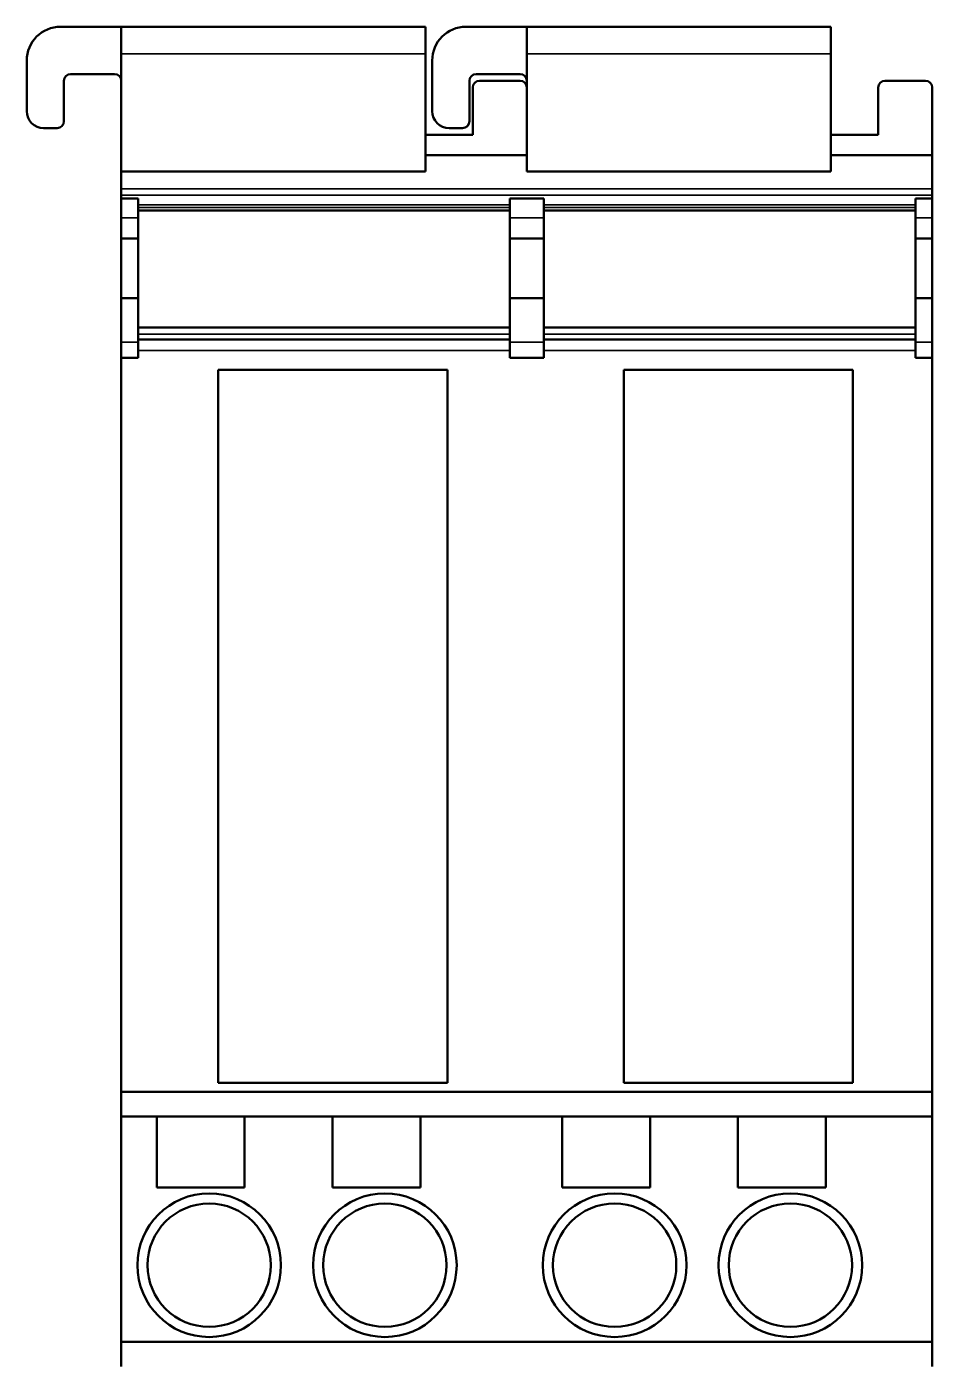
# Model space of a CAD drawing. Header units: inches. Extents: x 17 to 3130, y 15 to 659.
# Drawn here: x 1171.62 to 1198.42, y 227.7 to 267.23 of the extents above; entities that cross this region are included whole.
import ezdxf

# ---------------------------------------------------------------- set-up
doc = ezdxf.new("R2010")
doc.units = ezdxf.units.IN
doc.header["$MEASUREMENT"] = 0
doc.layers.add('Sichtbar (ISO)', color=7, linetype='Continuous', lineweight=50)
doc.layers.add('Sichtbar schmal (ISO)', color=7, linetype='Continuous', lineweight=35)

msp = doc.modelspace()

# ---------------------------------------------------------------- linework, layer by layer
at = {"layer": 'Sichtbar (ISO)'}
for p, q in [((1172.61565, 267.22573), (1174.41565, 267.22573)), ((1174.41565, 266.42052), (1174.41565, 267.22573)), ((1183.41565, 267.22573), (1174.41565, 267.22573)), ((1183.41565, 267.22573), (1183.41565, 266.42052)), ((1184.61565, 267.22573), (1186.41565, 267.22573)), ((1186.41565, 266.42052), (1186.41565, 267.22573)), ((1195.41565, 267.22573), (1186.41565, 267.22573)), ((1195.41565, 267.22573), (1195.41565, 266.42052)), ((1174.41565, 266.42052), (1174.41565, 262.93756)), ((1183.41565, 262.93756), (1183.41565, 266.42052)), ((1186.41565, 266.42052), (1186.41565, 262.93756)), ((1195.41565, 262.93756), (1195.41565, 266.42052)), ((1171.61565, 264.72573), (1171.61565, 266.22573)), ((1183.61565, 264.72573), (1183.61565, 266.22573)), ((1172.71565, 265.62573), (1172.71565, 264.42573)), ((1174.21565, 265.82573), (1172.91565, 265.82573)), ((1184.71565, 265.62573), (1184.71565, 264.42573)), ((1186.21565, 265.82573), (1184.91565, 265.82573)), ((1185.01565, 265.62573), (1186.21565, 265.62573)), ((1197.01565, 265.62573), (1198.21565, 265.62573)), ((1184.81565, 264.02573), (1184.81565, 265.42573)), ((1196.81565, 264.02573), (1196.81565, 265.42573)), ((1198.41565, 265.42573), (1198.41565, 263.42573)), ((1172.51565, 264.22573), (1172.11565, 264.22573)), ((1183.41565, 264.02573), (1184.81565, 264.02573)), ((1184.51565, 264.22573), (1184.11565, 264.22573)), ((1195.41565, 264.02573), (1196.81565, 264.02573)), ((1183.41565, 263.42573), (1186.41565, 263.42573)), ((1195.41565, 263.42573), (1198.41565, 263.42573)), ((1198.41565, 263.42573), (1198.41565, 262.42573)), ((1183.41565, 262.93756), (1174.41565, 262.93756)), ((1174.41565, 262.42573), (1174.41565, 262.93756)), ((1195.41565, 262.93756), (1186.41565, 262.93756)), ((1174.41565, 262.42573), (1174.41565, 262.2428)), ((1174.41565, 262.14282), (1174.41565, 262.2428)), ((1174.41565, 262.14282), (1174.41565, 262.13743)), ((1174.41565, 262.14282), (1174.91565, 262.14282)), ((1174.41565, 262.13743), (1174.41565, 261.568)), ((1174.41565, 262.13743), (1174.91565, 262.13743)), ((1174.91565, 262.13743), (1174.91565, 262.14282)), ((1174.91565, 261.568), (1174.91565, 262.13743)), ((1185.91565, 262.14282), (1186.91565, 262.14282)), ((1185.91565, 262.14282), (1185.91565, 262.13743)), ((1186.91565, 262.13743), (1185.91565, 262.13743)), ((1185.91565, 262.13743), (1185.91565, 261.568)), ((1186.91565, 262.13743), (1186.91565, 262.14282)), ((1186.91565, 261.568), (1186.91565, 262.13743)), ((1197.91565, 262.14282), (1198.41565, 262.14282)), ((1197.91565, 262.14282), (1197.91565, 262.13743)), ((1198.41565, 262.13743), (1197.91565, 262.13743)), ((1197.91565, 262.13743), (1197.91565, 261.568)), ((1198.41565, 262.2428), (1198.41565, 262.42573)), ((1198.41565, 262.2428), (1198.41565, 262.14282)), ((1198.41565, 262.14282), (1198.41565, 262.13743)), ((1198.41565, 262.13743), (1198.41565, 261.568)), ((1185.91565, 261.78576), (1174.91565, 261.78576)), ((1197.91565, 261.78576), (1186.91565, 261.78576)), ((1174.41565, 260.95873), (1174.41565, 261.568)), ((1174.91565, 261.568), (1174.91565, 260.95873)), ((1185.91565, 260.95873), (1185.91565, 261.568)), ((1186.91565, 261.568), (1186.91565, 260.95873)), ((1197.91565, 260.95873), (1197.91565, 261.568)), ((1198.41565, 260.95873), (1198.41565, 261.568)), ((1174.41565, 260.95873), (1174.41565, 259.19722)), ((1174.91565, 260.95873), (1174.41565, 260.95873)), ((1174.91565, 259.19722), (1174.91565, 260.95873)), ((1185.91565, 260.95873), (1185.91565, 259.19722)), ((1185.91565, 260.95873), (1186.91565, 260.95873)), ((1186.91565, 259.19722), (1186.91565, 260.95873)), ((1197.91565, 260.95873), (1197.91565, 259.19722)), ((1197.91565, 260.95873), (1198.41565, 260.95873)), ((1198.41565, 260.95873), (1198.41565, 259.19722)), ((1174.41565, 257.88598), (1174.41565, 259.19722)), ((1174.41565, 259.19722), (1174.91565, 259.19722)), ((1174.91565, 259.19722), (1174.91565, 257.88598)), ((1186.91565, 259.19722), (1185.91565, 259.19722)), ((1185.91565, 257.88598), (1185.91565, 259.19722)), ((1186.91565, 259.19722), (1186.91565, 257.88598)), ((1198.41565, 259.19722), (1197.91565, 259.19722)), ((1197.91565, 257.88598), (1197.91565, 259.19722)), ((1198.41565, 257.88598), (1198.41565, 259.19722)), ((1174.91565, 258.32051), (1185.91565, 258.32051)), ((1186.91565, 258.32051), (1197.91565, 258.32051)), ((1174.41565, 257.88598), (1174.41565, 257.42573)), ((1185.91565, 257.97238), (1174.91565, 257.97238)), ((1174.91565, 257.42573), (1174.91565, 257.88598)), ((1185.91565, 257.88598), (1185.91565, 257.42573)), ((1197.91565, 257.97238), (1186.91565, 257.97238)), ((1186.91565, 257.42573), (1186.91565, 257.88598)), ((1197.91565, 257.88598), (1197.91565, 257.42573)), ((1198.41565, 257.88598), (1198.41565, 257.42573)), ((1174.41565, 257.42573), (1174.41565, 235.70367)), ((1174.91565, 257.42573), (1174.41565, 257.42573)), ((1186.91565, 257.42573), (1185.91565, 257.42573)), ((1198.41565, 257.42573), (1197.91565, 257.42573)), ((1198.41565, 235.70367), (1198.41565, 257.42573)), ((1177.28565, 257.07573), (1184.06565, 257.07573)), ((1177.28565, 235.97573), (1177.28565, 257.07573)), ((1184.06565, 257.07573), (1184.06565, 235.97573)), ((1189.28565, 257.07573), (1196.06565, 257.07573)), ((1189.28565, 235.97573), (1189.28565, 257.07573)), ((1196.06565, 257.07573), (1196.06565, 235.97573)), ((1184.06565, 235.97573), (1177.28565, 235.97573)), ((1196.06565, 235.97573), (1189.28565, 235.97573)), ((1174.41565, 235.70367), (1174.41565, 234.97573)), ((1174.41565, 235.70367), (1198.41565, 235.70367)), ((1198.41565, 234.97573), (1198.41565, 235.70367)), ((1174.41565, 234.97573), (1174.41565, 228.30367)), ((1174.41565, 234.97573), (1175.46565, 234.97573)), ((1175.46565, 234.97573), (1178.06565, 234.97573)), ((1175.46565, 232.87573), (1175.46565, 234.97573)), ((1178.06565, 234.97573), (1178.06565, 232.87573)), ((1178.06565, 234.97573), (1180.66565, 234.97573)), ((1180.66565, 234.97573), (1183.26565, 234.97573)), ((1180.66565, 232.87573), (1180.66565, 234.97573)), ((1183.26565, 234.97573), (1183.26565, 232.87573)), ((1183.26565, 234.97573), (1187.46565, 234.97573)), ((1187.46565, 234.97573), (1190.06565, 234.97573)), ((1187.46565, 232.87573), (1187.46565, 234.97573)), ((1190.06565, 234.97573), (1190.06565, 232.87573)), ((1190.06565, 234.97573), (1192.66565, 234.97573)), ((1192.66565, 234.97573), (1195.26565, 234.97573)), ((1192.66565, 232.87573), (1192.66565, 234.97573)), ((1195.26565, 234.97573), (1195.26565, 232.87573)), ((1195.26565, 234.97573), (1198.41565, 234.97573)), ((1198.41565, 228.30367), (1198.41565, 234.97573)), ((1178.06565, 232.87573), (1175.46565, 232.87573)), ((1183.26565, 232.87573), (1180.66565, 232.87573)), ((1190.06565, 232.87573), (1187.46565, 232.87573)), ((1195.26565, 232.87573), (1192.66565, 232.87573)), ((1174.41565, 228.30367), (1174.41565, 227.57573)), ((1174.41565, 228.30367), (1198.41565, 228.30367)), ((1198.41565, 227.57573), (1198.41565, 228.30367))]:
    msp.add_line(p, q, dxfattribs=at)
for centre, radius in [((1177.01565, 230.57573), 2.125), ((1177.01565, 230.57573), 1.825), ((1182.21565, 230.57573), 2.125), ((1182.21565, 230.57573), 1.825), ((1189.01565, 230.57573), 2.125), ((1189.01565, 230.57573), 1.825), ((1194.21565, 230.57573), 2.125), ((1194.21565, 230.57573), 1.825)]:
    msp.add_circle(centre, radius, dxfattribs=at)
for centre, radius, start, end in [((1172.61565, 266.22573), 1, 90, 180), ((1184.61565, 266.22573), 1, 90, 180), ((1172.91565, 265.62573), 0.2, 90, 180), ((1174.21565, 265.62573), 0.2, 0, 90), ((1184.91565, 265.62573), 0.2, 90, 180), ((1185.01565, 265.42573), 0.2, 90, 180), ((1186.21565, 265.62573), 0.2, 0, 90), ((1186.21565, 265.42573), 0.2, 0, 90), ((1197.01565, 265.42573), 0.2, 90, 180), ((1198.21565, 265.42573), 0.2, 0, 90), ((1172.11565, 264.72573), 0.5, 180, 270), ((1172.51565, 264.42573), 0.2, 270, 0), ((1184.11565, 264.72573), 0.5, 180, 270), ((1184.51565, 264.42573), 0.2, 270, 0)]:
    msp.add_arc(centre, radius, start, end, dxfattribs=at)
at = {"layer": 'Sichtbar schmal (ISO)'}
for p, q in [((1174.41565, 266.42052), (1183.41565, 266.42052)), ((1186.41565, 266.42052), (1195.41565, 266.42052)), ((1174.41565, 262.42573), (1198.41565, 262.42573)), ((1174.41565, 262.2428), (1198.41565, 262.2428)), ((1174.91565, 261.95506), (1185.91565, 261.95506)), ((1174.91565, 261.8788), (1185.91565, 261.8788)), ((1186.91565, 261.95506), (1197.91565, 261.95506)), ((1186.91565, 261.8788), (1197.91565, 261.8788)), ((1174.41565, 261.568), (1174.91565, 261.568)), ((1186.91565, 261.568), (1185.91565, 261.568)), ((1198.41565, 261.568), (1197.91565, 261.568)), ((1174.91565, 258.12848), (1185.91565, 258.12848)), ((1186.91565, 258.12848), (1197.91565, 258.12848)), ((1174.41565, 257.88598), (1174.91565, 257.88598)), ((1186.91565, 257.88598), (1185.91565, 257.88598)), ((1198.41565, 257.88598), (1197.91565, 257.88598)), ((1174.91565, 257.64088), (1185.91565, 257.64088)), ((1186.91565, 257.64088), (1197.91565, 257.64088))]:
    msp.add_line(p, q, dxfattribs=at)

doc.saveas('drawing.dxf')
